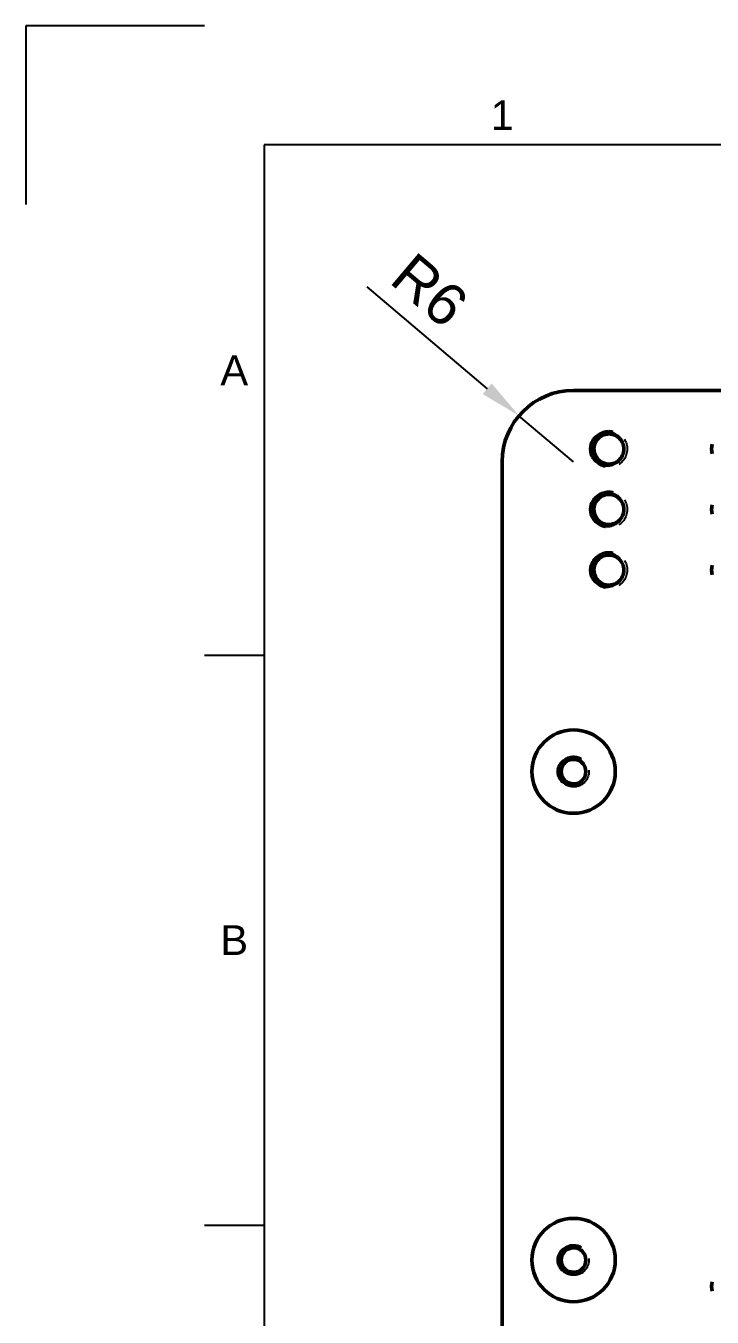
# Model space of a CAD drawing. Header units: millimetres. Extents: x 0 to 420, y 0 to 297.
# Drawn here: x 0 to 57.6, y 188.6 to 297 of the extents above; entities that cross this region are included whole.
import ezdxf
from ezdxf.enums import TextEntityAlignment as Align

# ---------------------------------------------------------------- set-up
doc = ezdxf.new("R2010")
doc.units = ezdxf.units.MM
doc.header["$LTSCALE"] = 0.75
doc.linetypes.add('HIDDEN2', pattern=[4.7625, 3.175, -1.5875])
for name, color, linetype, lineweight in [('BORDER', 7, 'Continuous', 25), ('FD_Dimensions', 7, 'Continuous', 25), ('Hidden', 7, 'HIDDEN2', 25), ('Visible', 7, 'Continuous', 50)]:
    doc.layers.add(name, color=color, linetype=linetype, lineweight=lineweight)
doc.styles.add('FusionTitle', font='Arial.ttf')
doc.styles.get("Standard").update_dxf_attribs({"font": 'Arial.ttf'})
doc.dimstyles.new('Dim-ISO-25', dxfattribs={"dimtxt": 3.5, "dimasz": 3.5, "dimexe": 2.1, "dimexo": 2.1, "dimgap": 1.4, "dimtad": 1, "dimzin": 12, "dimdsep": 46, "dimtxsty": 'Standard', "dimcen": 0, "dimazin": 3, "dimtp": 0.1, "dimtm": 0.1, "dimtfac": 0.714286, "dimtmove": 0, "dimatfit": 3, "dimfxl": 1, "dimtzin": 12, "dimarcsym": 0})

# ---------------------------------------------------------------- blocks, each defined once
blk = doc.blocks.new('ISO_A3_SHEET')
at = {"layer": 'BORDER'}
for p, q in [((410, 287), (20, 287)), ((20, 287), (20, 10)), ((15, 244.16666), (20, 244.16666)), ((15, 196.33333), (20, 196.33333))]:
    blk.add_line(p, q, dxfattribs=at)
at = {"layer": 'Defpoints'}
for p, q in [((15, 297), (0, 297)), ((0, 297), (0, 282))]:
    blk.add_line(p, q, dxfattribs=at)
at = {"layer": 'BORDER', "style": 'FusionTitle'}
for s, p in [('1', (40, 289.5)), ('A', (17.5, 268.08333)), ('B', (17.5, 220.25))]:
    blk.add_text(s, height=2.5, dxfattribs=at).set_placement(p, align=Align.MIDDLE)
blk = doc.blocks.new('*D25')
at = {"layer": 'Defpoints', "color": 0, "transparency": 16777216}
for p in [(41.405991, 264.271163), (45.9859, 260.395026)]:
    blk.add_point(p, dxfattribs=at)
at = {"layer": 'FD_Dimensions', "color": 0, "lineweight": -2, "transparency": 16777216}
for p, q in [((28.619858, 275.092514), (38.734378, 266.532243)), ((45.9859, 260.395026), (41.405991, 264.271163))]:
    blk.add_line(p, q, dxfattribs=at)
at = {"layer": 'FD_Dimensions', "color": 0, "transparency": 16777216}
blk.add_solid([(39.111225, 266.977512), (38.357531, 266.086974), (41.405991, 264.271163)], dxfattribs=at)
at = {"layer": 'FD_Dimensions', "color": 0, "transparency": 16777216, "insert": (33.900527, 274.798499), "char_height": 3.5, "attachment_point": 5, "rotation": 319.75758218}
blk.add_mtext('R6', dxfattribs=at)

msp = doc.modelspace()

# ---------------------------------------------------------------- linework, layer by layer
at = {"layer": 'Hidden'}
for points, knots in [([(47.465, 261.874), (47.628, 262.481), (48.196, 262.958), (48.822, 263.012), (49.448, 263.067), (50.089, 262.696), (50.354, 262.127), (50.62, 261.558), (50.492, 260.829), (50.048, 260.385), (49.605, 259.941), (48.878, 259.811), (48.309, 260.074), (47.899, 260.263), (47.592, 260.646), (47.47, 261.079)], [14.3984001, 14.3984001, 14.3984001, 14.3984001, 15.6211227, 15.6211227, 15.6211227, 16.8426782, 16.8426782, 16.8426782, 18.0630931, 18.0630931, 18.0630931, 19.2823935, 19.2823935, 19.2823935, 20.1591191, 20.1591191, 20.1591191, 20.1591191]), ([(47.465, 256.794), (47.628, 257.401), (48.196, 257.878), (48.822, 257.932), (49.448, 257.987), (50.089, 257.616), (50.354, 257.047), (50.62, 256.478), (50.492, 255.749), (50.048, 255.305), (49.605, 254.861), (48.878, 254.731), (48.309, 254.994), (47.899, 255.183), (47.592, 255.566), (47.47, 255.999)], [14.3984001, 14.3984001, 14.3984001, 14.3984001, 15.6211227, 15.6211227, 15.6211227, 16.8426782, 16.8426782, 16.8426782, 18.0630931, 18.0630931, 18.0630931, 19.2823935, 19.2823935, 19.2823935, 20.1591191, 20.1591191, 20.1591191, 20.1591191]), ([(47.465, 251.714), (47.628, 252.321), (48.196, 252.798), (48.822, 252.852), (49.448, 252.907), (50.089, 252.536), (50.354, 251.967), (50.62, 251.398), (50.492, 250.669), (50.048, 250.225), (49.605, 249.781), (48.878, 249.651), (48.309, 249.914), (47.899, 250.103), (47.592, 250.486), (47.47, 250.919)], [14.3984001, 14.3984001, 14.3984001, 14.3984001, 15.6211227, 15.6211227, 15.6211227, 16.8426782, 16.8426782, 16.8426782, 18.0630931, 18.0630931, 18.0630931, 19.2823935, 19.2823935, 19.2823935, 20.1591191, 20.1591191, 20.1591191, 20.1591191]), ([(44.74, 234.73), (44.882, 235.258), (45.393, 235.665), (45.94, 235.684), (46.486, 235.704), (47.024, 235.336), (47.204, 234.82), (47.384, 234.304), (47.192, 233.682), (46.753, 233.358), (46.314, 233.033), (45.664, 233.032), (45.224, 233.354), (44.989, 233.526), (44.824, 233.782), (44.748, 234.062)], [14.4000124, 14.4000124, 14.4000124, 14.4000124, 15.6721069, 15.6721069, 15.6721069, 16.9430872, 16.9430872, 16.9430872, 18.212982, 18.212982, 18.212982, 19.4818196, 19.4818196, 19.4818196, 20.1575068, 20.1575068, 20.1575068, 20.1575068]), ([(46.014, 235.432), (45.879, 235.452), (45.74, 235.445), (45.468, 235.378), (45.337, 235.316), (45.1, 235.143), (44.998, 235.031), (44.839, 234.77), (44.784, 234.622), (44.743, 234.366), (44.74, 234.263), (44.758, 234.055), (44.781, 233.951), (44.816, 233.851)], [0, 0, 0, 0, 0.04115316, 0.04115316, 0.0841397, 0.0841397, 0.12895891, 0.12895891, 0.17561003, 0.17561003, 0.20647013, 0.20647013, 0.23807742, 0.23807742, 0.23807742, 0.23807742]), ([(45.247, 233.338), (45.39, 233.257), (45.547, 233.204), (45.867, 233.164), (46.026, 233.175), (46.325, 233.256), (46.462, 233.323), (46.698, 233.504), (46.795, 233.614), (46.913, 233.817), (46.948, 233.9), (46.997, 234.07), (47.01, 234.156), (47.012, 234.243)], [0, 0, 0, 0, 0.04926633, 0.04926633, 0.09669456, 0.09669456, 0.14228401, 0.14228401, 0.18603409, 0.18603409, 0.21297728, 0.21297728, 0.23917877, 0.23917877, 0.23917877, 0.23917877]), ([(44.74, 193.73), (44.882, 194.258), (45.393, 194.665), (45.94, 194.684), (46.486, 194.704), (47.024, 194.336), (47.204, 193.82), (47.384, 193.304), (47.192, 192.682), (46.753, 192.358), (46.314, 192.033), (45.664, 192.032), (45.224, 192.354), (44.989, 192.526), (44.824, 192.782), (44.748, 193.062)], [14.4000124, 14.4000124, 14.4000124, 14.4000124, 15.6721069, 15.6721069, 15.6721069, 16.9430872, 16.9430872, 16.9430872, 18.212982, 18.212982, 18.212982, 19.4818196, 19.4818196, 19.4818196, 20.1575068, 20.1575068, 20.1575068, 20.1575068]), ([(46.014, 194.432), (45.879, 194.452), (45.74, 194.445), (45.468, 194.378), (45.337, 194.316), (45.1, 194.143), (44.998, 194.031), (44.839, 193.77), (44.784, 193.622), (44.743, 193.366), (44.74, 193.263), (44.758, 193.055), (44.781, 192.951), (44.816, 192.851)], [0, 0, 0, 0, 0.04115316, 0.04115316, 0.0841397, 0.0841397, 0.12895891, 0.12895891, 0.17561003, 0.17561003, 0.20647013, 0.20647013, 0.23807742, 0.23807742, 0.23807742, 0.23807742]), ([(45.247, 192.338), (45.39, 192.257), (45.547, 192.204), (45.867, 192.164), (46.026, 192.175), (46.325, 192.256), (46.462, 192.323), (46.698, 192.504), (46.795, 192.614), (46.913, 192.817), (46.948, 192.9), (46.997, 193.07), (47.01, 193.156), (47.012, 193.243)], [0, 0, 0, 0, 0.04926633, 0.04926633, 0.09669456, 0.09669456, 0.14228401, 0.14228401, 0.18603409, 0.18603409, 0.21297728, 0.21297728, 0.23917877, 0.23917877, 0.23917877, 0.23917877])]:
    msp.add_open_spline(points, degree=3, knots=knots, dxfattribs=at)
at = {"layer": 'Visible', "extrusion": (-1e-16, -1, 0)}
for p, q in [((214.486, 266.395), (45.986, 266.395)), ((39.986, 260.395), (39.986, 137.795))]:
    msp.add_line(p, q, dxfattribs=at)
at = {"layer": 'Visible', "extrusion": (0, 0, -1)}
for centre in [(-45.986, 234.395), (-45.986, 193.395)]:
    msp.add_circle(centre, 3.5, dxfattribs=at)
at = {"layer": 'Visible'}
for centre, radius, start, end in [((45.986, 260.395), 6, 90, 180), ((45.986, 234.395), 1.038, 311.56922, 48.43078), ((45.986, 193.395), 1.038, 311.56922, 48.43078)]:
    msp.add_arc(centre, radius, start, end, dxfattribs=at)
at = {"layer": 'Visible', "extrusion": (0, 0, -1)}
for centre, radius, start, end in [((-48.956, 261.475), 1.264, 130.73783, 229.26217), ((-48.956, 261.475), 1.543, 345.03244, 14.96756), ((-59.116, 261.475), 1.543, 345.03244, 14.96756), ((-48.956, 256.395), 1.264, 130.73783, 229.26217), ((-48.956, 256.395), 1.543, 345.03244, 14.96756), ((-59.116, 256.395), 1.543, 345.03244, 14.96756), ((-48.956, 251.315), 1.543, 345.03244, 14.96756), ((-48.956, 251.315), 1.264, 130.73783, 229.26217), ((-59.116, 251.315), 1.543, 345.03244, 14.96756), ((-45.986, 234.395), 1.29, 344.94007, 15.05993), ((-45.986, 193.395), 1.29, 344.94007, 15.05993), ((-59.116, 191.175), 1.543, 345.03244, 14.96756)]:
    msp.add_arc(centre, radius, start, end, dxfattribs=at)
at = {"layer": 'Visible'}
for points, knots in [([(47.465, 261.874), (47.533, 262.058), (47.635, 262.229), (47.896, 262.514), (48.049, 262.628), (48.386, 262.787), (48.565, 262.833), (48.923, 262.852), (49.099, 262.827), (49.364, 262.734), (49.459, 262.688), (49.632, 262.574), (49.711, 262.508), (49.781, 262.433)], [0, 0, 0, 0, 0.05903869, 0.05903869, 0.11603343, 0.11603343, 0.17098341, 0.17098341, 0.22388784, 0.22388784, 0.25550516, 0.25550516, 0.28634738, 0.28634738, 0.28634738, 0.28634738]), ([(49.776, 262.426), (49.52, 262.643), (49.181, 262.764), (48.846, 262.735), (48.307, 262.688), (47.825, 262.257), (47.717, 261.728), (47.607, 261.189), (47.895, 260.594), (48.386, 260.346), (48.83, 260.122), (49.405, 260.193), (49.781, 260.517)], [-4.5636114, -4.5636114, -4.5636114, -4.5636114, -3.7654084, -3.7654084, -3.7654084, -2.4828623, -2.4828623, -2.4828623, -1.1783573, -1.1783573, -1.1783573, 0, 0, 0, 0]), ([(49.781, 260.517), (49.667, 260.395), (49.53, 260.297), (49.22, 260.154), (49.049, 260.114), (48.694, 260.099), (48.514, 260.128), (48.167, 260.254), (48.005, 260.352), (47.777, 260.559), (47.698, 260.651), (47.563, 260.852), (47.507, 260.961), (47.465, 261.077)], [0, 0, 0, 0, 0.05011102, 0.05011102, 0.10226148, 0.10226148, 0.15645048, 0.15645048, 0.2126771, 0.2126771, 0.24852048, 0.24852048, 0.2851428, 0.2851428, 0.2851428, 0.2851428]), ([(47.465, 256.794), (47.533, 256.978), (47.635, 257.149), (47.896, 257.434), (48.049, 257.548), (48.386, 257.707), (48.565, 257.753), (48.923, 257.772), (49.099, 257.747), (49.364, 257.654), (49.459, 257.608), (49.632, 257.494), (49.711, 257.428), (49.781, 257.353)], [0, 0, 0, 0, 0.05903869, 0.05903869, 0.11603343, 0.11603343, 0.17098341, 0.17098341, 0.22388784, 0.22388784, 0.25550516, 0.25550516, 0.28634738, 0.28634738, 0.28634738, 0.28634738]), ([(49.776, 257.346), (49.52, 257.563), (49.181, 257.684), (48.846, 257.655), (48.307, 257.608), (47.825, 257.177), (47.717, 256.648), (47.607, 256.109), (47.895, 255.514), (48.386, 255.266), (48.83, 255.042), (49.405, 255.113), (49.781, 255.437)], [-4.5636114, -4.5636114, -4.5636114, -4.5636114, -3.7654084, -3.7654084, -3.7654084, -2.4828623, -2.4828623, -2.4828623, -1.1783573, -1.1783573, -1.1783573, 0, 0, 0, 0]), ([(49.781, 255.437), (49.667, 255.315), (49.53, 255.217), (49.22, 255.074), (49.049, 255.034), (48.694, 255.019), (48.514, 255.048), (48.167, 255.174), (48.005, 255.272), (47.777, 255.479), (47.698, 255.571), (47.563, 255.772), (47.507, 255.881), (47.465, 255.997)], [0, 0, 0, 0, 0.05011102, 0.05011102, 0.10226148, 0.10226148, 0.15645048, 0.15645048, 0.2126771, 0.2126771, 0.24852048, 0.24852048, 0.2851428, 0.2851428, 0.2851428, 0.2851428]), ([(47.465, 251.714), (47.533, 251.898), (47.635, 252.069), (47.896, 252.354), (48.049, 252.468), (48.386, 252.627), (48.565, 252.673), (48.923, 252.692), (49.099, 252.667), (49.364, 252.574), (49.459, 252.528), (49.632, 252.414), (49.711, 252.348), (49.781, 252.273)], [0, 0, 0, 0, 0.05903869, 0.05903869, 0.11603343, 0.11603343, 0.17098341, 0.17098341, 0.22388784, 0.22388784, 0.25550516, 0.25550516, 0.28634738, 0.28634738, 0.28634738, 0.28634738]), ([(49.776, 252.266), (49.52, 252.483), (49.181, 252.604), (48.846, 252.575), (48.307, 252.528), (47.825, 252.097), (47.717, 251.568), (47.607, 251.029), (47.895, 250.434), (48.386, 250.186), (48.83, 249.962), (49.405, 250.033), (49.781, 250.357)], [-4.5636114, -4.5636114, -4.5636114, -4.5636114, -3.7654084, -3.7654084, -3.7654084, -2.4828623, -2.4828623, -2.4828623, -1.1783573, -1.1783573, -1.1783573, 0, 0, 0, 0]), ([(49.781, 250.357), (49.667, 250.235), (49.53, 250.137), (49.22, 249.994), (49.049, 249.954), (48.694, 249.939), (48.514, 249.968), (48.167, 250.094), (48.005, 250.192), (47.777, 250.399), (47.698, 250.491), (47.563, 250.692), (47.507, 250.801), (47.465, 250.917)], [0, 0, 0, 0, 0.05011102, 0.05011102, 0.10226148, 0.10226148, 0.15645048, 0.15645048, 0.2126771, 0.2126771, 0.24852048, 0.24852048, 0.2851428, 0.2851428, 0.2851428, 0.2851428]), ([(44.74, 234.73), (44.798, 234.884), (44.884, 235.025), (45.104, 235.261), (45.232, 235.355), (45.513, 235.485), (45.662, 235.522), (45.959, 235.535), (46.104, 235.513), (46.325, 235.434), (46.405, 235.393), (46.551, 235.294), (46.617, 235.236), (46.674, 235.171)], [0, 0, 0, 0, 0.04926633, 0.04926633, 0.09669456, 0.09669456, 0.14228401, 0.14228401, 0.18603409, 0.18603409, 0.21297728, 0.21297728, 0.23917877, 0.23917877, 0.23917877, 0.23917877]), ([(46.674, 235.171), (46.648, 235.194), (46.621, 235.216), (46.593, 235.237), (46.211, 235.512), (45.638, 235.48), (45.289, 235.164), (44.946, 234.854), (44.854, 234.3), (45.077, 233.895), (45.301, 233.487), (45.822, 233.27), (46.27, 233.397), (46.419, 233.439), (46.558, 233.516), (46.674, 233.619)], [-4.5926321, -4.5926321, -4.5926321, -4.5926321, -4.4919814, -4.4919814, -4.4919814, -3.1313767, -3.1313767, -3.1313767, -1.7932524, -1.7932524, -1.7932524, -0.4485859, -0.4485859, -0.4485859, 0, 0, 0, 0]), ([(46.674, 233.619), (46.583, 233.516), (46.473, 233.433), (46.221, 233.309), (46.08, 233.272), (45.788, 233.253), (45.638, 233.273), (45.348, 233.37), (45.212, 233.449), (45.015, 233.618), (44.946, 233.695), (44.827, 233.867), (44.777, 233.961), (44.74, 234.06)], [0, 0, 0, 0, 0.04115316, 0.04115316, 0.0841397, 0.0841397, 0.12895891, 0.12895891, 0.17561003, 0.17561003, 0.20647013, 0.20647013, 0.23807742, 0.23807742, 0.23807742, 0.23807742]), ([(44.74, 193.73), (44.798, 193.884), (44.884, 194.025), (45.104, 194.261), (45.232, 194.355), (45.513, 194.485), (45.662, 194.522), (45.959, 194.535), (46.104, 194.513), (46.325, 194.434), (46.405, 194.393), (46.551, 194.294), (46.617, 194.236), (46.674, 194.171)], [0, 0, 0, 0, 0.04926633, 0.04926633, 0.09669456, 0.09669456, 0.14228401, 0.14228401, 0.18603409, 0.18603409, 0.21297728, 0.21297728, 0.23917877, 0.23917877, 0.23917877, 0.23917877]), ([(46.674, 194.171), (46.648, 194.194), (46.621, 194.216), (46.593, 194.237), (46.211, 194.512), (45.638, 194.48), (45.289, 194.164), (44.946, 193.854), (44.854, 193.3), (45.077, 192.895), (45.301, 192.487), (45.822, 192.27), (46.27, 192.397), (46.419, 192.439), (46.558, 192.516), (46.674, 192.619)], [-4.5926321, -4.5926321, -4.5926321, -4.5926321, -4.4919814, -4.4919814, -4.4919814, -3.1313767, -3.1313767, -3.1313767, -1.7932524, -1.7932524, -1.7932524, -0.4485859, -0.4485859, -0.4485859, 0, 0, 0, 0]), ([(46.674, 192.619), (46.583, 192.516), (46.473, 192.433), (46.221, 192.309), (46.08, 192.272), (45.788, 192.253), (45.638, 192.273), (45.348, 192.37), (45.212, 192.449), (45.015, 192.618), (44.946, 192.695), (44.827, 192.867), (44.777, 192.961), (44.74, 193.06)], [0, 0, 0, 0, 0.04115316, 0.04115316, 0.0841397, 0.0841397, 0.12895891, 0.12895891, 0.17561003, 0.17561003, 0.20647013, 0.20647013, 0.23807742, 0.23807742, 0.23807742, 0.23807742])]:
    msp.add_open_spline(points, degree=3, knots=knots, dxfattribs=at)

# ---------------------------------------------------------------- block references
at = {"layer": 'BORDER'}
msp.add_blockref('ISO_A3_SHEET', (0, 0), dxfattribs=at)

# ---------------------------------------------------------------- dimensions: what is measured, and where the dimension line sits
at = {"layer": 'FD_Dimensions'}
dim = msp.add_radius_dim(center=(45.986, 260.395), mpoint=(41.406, 264.271), dimstyle='Dim-ISO-25', override={"dimlfac": 1, "dimse1": 1}, dxfattribs=at)
dim.commit()
dim.dimension.update_dxf_attribs({"geometry": '*D25', "text_midpoint": (31.842, 272.366), "dimtype": 164})

doc.saveas('drawing.dxf')
